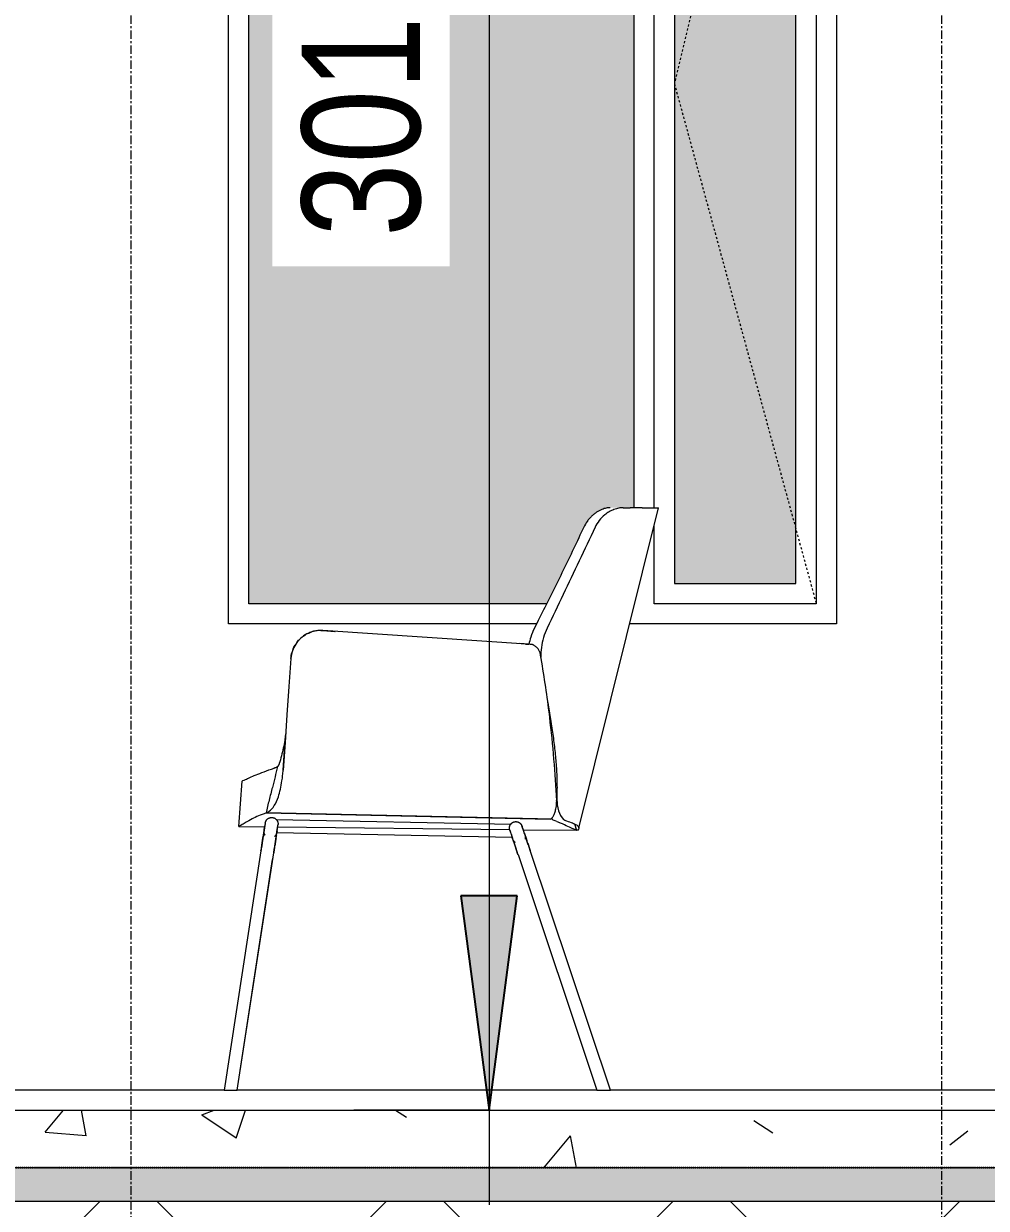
# Model space of a CAD drawing. Header units: millimetres. Extents: x -12186 to 152825, y -4386 to 9463.
# Drawn here: x 18316 to 19741, y -145 to 1609 of the extents above; entities that cross this region are included whole.
import ezdxf

# ---------------------------------------------------------------- set-up
doc = ezdxf.new("R2010")
doc.units = ezdxf.units.MM
for name, pattern in [('1000 Dashed', [2, 1, -1]), ('Dash', [6.35, 3.175, -3.175]), ('Dash 1_5mm', [3, 1.5, -1.5]), ('Grid Line', [22.225, 12.7, -3.175, 3.175, -3.175])]:
    doc.linetypes.add(name, pattern=pattern)
for name, color, linetype, lineweight in [('A-ANNO-DIMS', 211, 'Continuous', 5), ('A-ANNO-DIMS-100', 211, 'Continuous', 5), ('A-DETL', 90, 'Continuous', 5), ('A-DETL-GENF', 92, 'Continuous', 5), ('A-DETL-THIN', 151, 'Continuous', 5), ('A-FLOR', 192, 'Continuous', 9), ('A-FLOR-LEVL', 51, 'Continuous', 5), ('A-FLOR-PATT', 8, 'Continuous', 9), ('A-GLAZ', 151, 'Continuous', 9), ('A-GLAZ-HDLN', 1, 'Dash', 9), ('A-WALL', 113, 'Continuous', 9), ('I-FURN', 30, 'Continuous', 5), ('S-GRID', 1, 'Continuous', 5)]:
    doc.layers.add(name, color=color, linetype=linetype, lineweight=lineweight)
doc.styles.add('Arial_3', font='arial.ttf', dxfattribs={"width": 0.8, "height": 175})
doc.dimstyles.new('SVA_Arc_Length-1_8mm_BLUE_Arrow', dxfattribs={"dimscale": 304.8, "dimtxt": 178.545395, "dimasz": 1.041667, "dimexe": 0.656168, "dimexo": 0.0625, "dimgap": 0.164042, "dimtad": 1, "dimdec": 0, "dimrnd": 5, "dimzin": 0, "dimdsep": 46, "dimtxsty": 'Arial_3', "dimsah": 1, "dimcen": 0.09, "dimdle": 0.459318, "dimazin": 0, "dimtfac": 1, "dimtdec": 4, "dimtix": 1, "dimtmove": 0, "dimatfit": 3, "dimfxl": 1.148294, "dimfxlon": 1, "dimtvp": 1, "dimtfill": 1, "dimtolj": 1, "dimtzin": 0, "dimarcsym": 2})

# ---------------------------------------------------------------- blocks, each defined once
blk = doc.blocks.new('W-02 900x1660 - 900-V174-Section A-A')
at = {"layer": 'A-GLAZ', "lineweight": 5}
for points in [[(19090.1, 750), (19090.5, 750), (19151.8, 873.3), (19159.8, 881.6), (19165.5, 886), (19176.5, 890.9), (19184.6, 892.1), (19219.7, 892.1), (19219.7, 2349), (18649.7, 2349), (18649.7, 750), (19089.8, 750)], [(19296.4, 780), (19459.7, 780), (19459.7, 2319), (19279.7, 2319), (19279.7, 780)]]:
    blk.add_hatch(color=256, dxfattribs=at).paths.add_polyline_path(points)
for p, q in [((18649.7, 750), (18649.7, 2349)), ((18649.7, 2349), (19219.7, 2349)), ((19219.7, 2349), (19219.7, 892.1)), ((19249.7, 892.1), (19249.7, 2350)), ((19249.7, 2350), (19489.7, 2350)), ((19489.7, 2350), (19489.7, 750)), ((19279.7, 2319), (19459.7, 2319)), ((19279.7, 2319), (19279.7, 780)), ((19459.7, 780), (19459.7, 2319)), ((19249.7, 750), (19249.7, 865.3)), ((19279.7, 780), (19459.7, 780)), ((19089.8, 750), (18649.7, 750)), ((19489.7, 750), (19249.7, 750))]:
    blk.add_line(p, q, dxfattribs=at)
at = {"layer": 'A-GLAZ-HDLN'}
for p, q in [((19477.5, 2349), (19279.7, 1520)), ((19279.7, 1520), (19489.7, 750))]:
    blk.add_line(p, q, dxfattribs=at)
blk = doc.blocks.new('Coalesse_Bindu_LowBackGuestChair - FABRIC-V185-Section A-A')
at = {"layer": 'I-FURN'}
for p, q in [((19138.4, 417.9), (19256.3, 892.1)), ((19203.8, 892.1), (19214.1, 892.1)), ((19232.1, 892.1), (19214.1, 892.1)), ((19232.1, 892.1), (19256.3, 892.1)), ((18759.4, 710.3), (18777.7, 709.1)), ((19068.4, 689.7), (18759.4, 710.3)), ((18759.4, 710.3), (18777.1, 709.1)), ((18777.7, 709.1), (18759.4, 710.3)), ((19059.4, 690.3), (19064, 690)), ((18700.5, 503.6), (18704, 554.2)), ((18635.1, 420.2), (18639.8, 487.5)), ((19099.3, 430.9), (18675.2, 440.2)), ((18675.2, 440.2), (19096, 431)), ((19037.9, 423.3), (18690.3, 430.1)), ((18692.5, 419.8), (18692.8, 422.2)), ((19098.4, 431.3), (19097.5, 432.1)), ((19105.7, 427.5), (19103, 428.4)), ((19131.8, 423.9), (19134.7, 414.5)), ((18635.1, 420.2), (18673.5, 419.7)), ((18691.1, 410.6), (18690.9, 409.3)), ((18691.1, 411.1), (19039.6, 404.2)), ((18691.1, 411.1), (19039.6, 404.2)), ((18691.5, 413.5), (18691.2, 411.4)), ((18692.4, 419.5), (19036.1, 415.6)), ((19036.2, 414.4), (19037.3, 411.1)), ((19055.9, 415.4), (19134.7, 414.5)), ((19137.5, 414.6), (19133.7, 414.6)), ((19137.5, 414.6), (19137.9, 415.9)), ((18667.7, 383.9), (18613.4, 30)), ((18667.7, 383.9), (18613.4, 30)), ((18632.6, 30), (18686.5, 381)), ((18632.6, 30), (18685, 371.4)), ((18685.2, 372.3), (18686.5, 381)), ((19048.2, 378.6), (19165, 30)), ((19048.2, 378.6), (19165, 30)), ((19185.1, 30), (19066.2, 384.6)), ((19185.1, 30), (19066.2, 384.6)), ((19185, 30), (19185, 30))]:
    blk.add_line(p, q, dxfattribs=at)
at = {"layer": 'I-FURN', "flags": 128}
for points in [[(19084, 736.8), (19078.2, 725.3), (19072.4, 713.8)], [(18712.1, 669.1), (18709.1, 627.3), (18706.2, 585.7), (18703.3, 544.5), (18700.5, 503.6)], [(19096.3, 578.9), (19097.3, 572.3), (19098.4, 565.7)], [(19105.7, 462.5), (19106.4, 452.1), (19108.2, 443.2), (19111.1, 436.2), (19115, 431.2)], [(18674.1, 425.5), (18674.1, 425.4), (18674, 425.3), (18674, 425.1), (18674, 424.8), (18673.9, 424.5), (18673.9, 424.1), (18673.8, 423.6), (18673.7, 423), (18673.6, 422.4), (18673.5, 421.7), (18673.4, 420.9), (18673.2, 420), (18673.1, 419.1), (18672.9, 418.1), (18672.8, 417), (18672.6, 415.9), (18672.4, 414.7), (18672.2, 413.5), (18672, 412.2), (18671.8, 410.8), (18671.6, 409.4), (18671.4, 408), (18671.2, 406.4), (18670.9, 404.9), (18670.7, 403.3), (18670.4, 401.6), (18670.2, 400), (18669.9, 398.2), (18669.6, 396.5), (18669.3, 394.7), (18669.1, 392.9), (18668.8, 391), (18668.5, 389.2), (18668.2, 387.3), (18667.9, 385.4), (18667.7, 383.9)], [(18674, 425.1), (18673.1, 419.1), (18672.5, 415.4), (18672.3, 414.1)], [(18672.3, 414.1), (18672.5, 415.3), (18673.1, 418.9), (18673.4, 421.2)], [(18674, 425.1), (18674, 425.3), (18674.1, 425.4), (18674.1, 425.5)], [(18674.1, 425.5), (18674.1, 425.8), (18674.2, 426.2), (18674.3, 426.6), (18674.4, 426.9), (18674.5, 427.3), (18674.7, 427.7), (18674.8, 428), (18675, 428.3), (18675.2, 428.7), (18675.4, 429), (18675.6, 429.3), (18675.8, 429.6), (18676, 429.9), (18676.3, 430.2), (18676.5, 430.5), (18676.8, 430.8), (18677.1, 431.1), (18677.4, 431.3), (18677.7, 431.5), (18678, 431.8), (18678.3, 432), (18678.6, 432.2), (18678.9, 432.4), (18679.3, 432.6), (18679.6, 432.7), (18680, 432.9), (18680.3, 433), (18680.7, 433.1), (18681.1, 433.2), (18681.4, 433.3), (18681.8, 433.4), (18682.2, 433.4), (18682.5, 433.5), (18682.9, 433.5), (18683.3, 433.5), (18683.7, 433.5), (18684.1, 433.5), (18684.5, 433.5), (18684.8, 433.4), (18684.9, 433.4)], [(18684.9, 433.4), (18685.3, 433.4), (18685.7, 433.3), (18686, 433.2), (18686.4, 433.1), (18686.8, 433), (18687.1, 432.8), (18687.5, 432.7), (18687.8, 432.5), (18688.2, 432.3), (18688.5, 432.1), (18688.8, 431.9), (18689.1, 431.7), (18689.4, 431.5), (18689.7, 431.2), (18690, 431), (18690.3, 430.7), (18690.5, 430.4), (18690.8, 430.1), (18691, 429.8), (18691.2, 429.5), (18691.5, 429.2), (18691.7, 428.9), (18691.9, 428.6), (18692, 428.2), (18692.2, 427.9), (18692.3, 427.5), (18692.5, 427.2), (18692.6, 426.8), (18692.7, 426.4), (18692.8, 426.1), (18692.9, 425.7), (18692.9, 425.3), (18693, 425), (18693, 424.6), (18693, 424.2), (18693, 423.8), (18693, 423.4), (18693, 423), (18692.9, 422.7), (18692.9, 422.6)], [(18686.5, 381), (18686.8, 382.9), (18687.1, 384.8), (18687.4, 386.7), (18687.7, 388.6), (18688, 390.4), (18688.2, 392.2), (18688.5, 394), (18688.8, 395.7), (18689, 397.4), (18689.3, 399.1), (18689.5, 400.7), (18689.8, 402.3), (18690, 403.9), (18690.3, 405.4), (18690.5, 406.8), (18690.7, 408.2), (18690.9, 409.6), (18691.1, 410.9), (18691.3, 412.1), (18691.5, 413.3), (18691.6, 414.4), (18691.8, 415.4), (18692, 416.4), (18692.1, 417.3), (18692.2, 418.2), (18692.3, 418.9), (18692.4, 419.6), (18692.5, 420.3), (18692.6, 420.8), (18692.7, 421.3), (18692.8, 421.7), (18692.8, 422), (18692.9, 422.3), (18692.9, 422.4), (18692.9, 422.5), (18692.9, 422.6)], [(18692.9, 422.6), (18692.9, 422.5), (18692.9, 422.4), (18692.8, 422.2), (18692.8, 422.2)], [(19036, 414.8), (19035.9, 415.2), (19035.8, 415.6), (19035.7, 415.9), (19035.6, 416.3), (19035.6, 416.7), (19035.5, 417.1), (19035.5, 417.4), (19035.5, 417.8), (19035.5, 418.2), (19035.5, 418.6), (19035.6, 419), (19035.6, 419.3), (19035.7, 419.7), (19035.8, 420.1), (19035.9, 420.5), (19036, 420.8), (19036.1, 421.2), (19036.2, 421.5), (19036.4, 421.9), (19036.6, 422.2), (19036.8, 422.6), (19036.9, 422.9), (19037.2, 423.2), (19037.4, 423.5), (19037.6, 423.8), (19037.9, 424.1), (19038.1, 424.4), (19038.4, 424.7), (19038.7, 424.9), (19038.9, 425.2), (19039.2, 425.4), (19039.5, 425.6), (19039.9, 425.9), (19040.2, 426.1), (19040.5, 426.2), (19040.9, 426.4), (19041.2, 426.6), (19041.6, 426.7), (19041.9, 426.9), (19042, 426.9)], [(19042, 426.9), (19042.4, 427), (19042.7, 427.1), (19043.1, 427.2), (19043.5, 427.3), (19043.9, 427.3), (19044.2, 427.4), (19044.6, 427.4), (19045, 427.4), (19045.4, 427.4), (19045.8, 427.4), (19046.1, 427.3), (19046.5, 427.3), (19046.9, 427.2), (19047.3, 427.1), (19047.6, 427), (19048, 426.9), (19048.4, 426.8), (19048.7, 426.6), (19049.1, 426.5), (19049.4, 426.3), (19049.7, 426.1), (19050.1, 425.9), (19050.4, 425.7), (19050.7, 425.5), (19051, 425.3), (19051.3, 425), (19051.6, 424.8), (19051.8, 424.5), (19052.1, 424.2), (19052.4, 424), (19052.6, 423.7), (19052.8, 423.4), (19053, 423), (19053.2, 422.7), (19053.4, 422.4), (19053.6, 422), (19053.8, 421.7), (19053.9, 421.3), (19054, 421), (19054.1, 420.9)], [(19103, 428.4), (19100.4, 429.7), (19099, 430.8)], [(18667.7, 383.9), (18668, 385.8), (18668.3, 387.7), (18668.6, 389.6), (18668.8, 391.5), (18669.1, 393.3), (18669.4, 395.1), (18669.7, 396.9), (18669.9, 398.6), (18670.2, 400.3), (18670.5, 402), (18670.7, 403.6), (18671, 405.2), (18671.2, 406.8), (18671.4, 408.3), (18671.7, 409.7), (18671.9, 411.1), (18672.1, 412.5)], [(18674, 407.2), (18673.8, 407.5), (18673.6, 407.8), (18673.4, 408.1), (18673.2, 408.5), (18673, 408.8), (18672.9, 409.2), (18672.8, 409.5), (18672.6, 409.9), (18672.5, 410.3), (18672.4, 410.6), (18672.4, 411), (18672.3, 411.4), (18672.3, 411.8), (18672.2, 412.1), (18672.2, 412.5), (18672.2, 412.9), (18672.2, 413.3), (18672.3, 413.7), (18672.3, 414)], [(18672.3, 413.8), (18672.5, 415), (18672.6, 416.2)], [(18690, 403.6), (18689.7, 402), (18689.5, 400.4), (18689.2, 398.7), (18689, 397.1), (18688.7, 395.3), (18688.5, 393.6), (18688.2, 391.8), (18687.9, 390), (18687.6, 388.2), (18687.3, 386.3), (18687, 384.4), (18686.8, 382.5), (18686.5, 381)], [(18691.1, 410.9), (18691, 410.5), (18690.9, 410.1), (18690.8, 409.8), (18690.7, 409.4), (18690.5, 409.1), (18690.4, 408.7), (18690.2, 408.4), (18690, 408), (18689.9, 407.7), (18689.6, 407.4), (18689.4, 407.1), (18689.2, 406.8), (18689, 406.5), (18688.7, 406.2), (18688.4, 405.9), (18688.2, 405.7), (18687.9, 405.4), (18687.6, 405.2)], [(18690.7, 407.9), (18690.4, 406.5), (18690.2, 405.1)], [(18691.2, 411.2), (18691.3, 412.4), (18691.9, 416), (18692.2, 418)], [(19036, 414.8), (19036, 414.8), (19036, 414.7), (19036.1, 414.5), (19036.2, 414.3), (19036.3, 414), (19036.4, 413.6), (19036.6, 413.2), (19036.7, 412.7), (19036.9, 412.1), (19037.1, 411.5), (19037.3, 410.8), (19037.6, 410.1), (19037.9, 409.3), (19038.2, 408.4), (19038.5, 407.5), (19038.8, 406.5), (19039.1, 405.5), (19039.5, 404.4), (19039.9, 403.2), (19040.3, 402.1), (19040.7, 400.8), (19041.1, 399.5), (19041.6, 398.2), (19042, 396.9), (19042.5, 395.5), (19043, 394), (19043.5, 392.6), (19044, 391.1), (19044.5, 389.5), (19045, 388), (19045.5, 386.4), (19046.1, 384.8), (19046.6, 383.1), (19047.2, 381.5), (19047.7, 379.9), (19048.2, 378.6)], [(19036.2, 414.4), (19036.1, 414.6), (19036, 414.7), (19036, 414.8), (19036, 414.8)], [(19037.9, 409.1), (19039.4, 404.6), (19040.3, 402), (19040.5, 401.4)], [(19040.5, 401.4), (19040.2, 402.4), (19039.4, 404.6)], [(19048.2, 378.6), (19047.6, 380.2), (19047, 381.9), (19046.5, 383.5), (19046, 385.1), (19045.4, 386.7), (19044.9, 388.3), (19044.4, 389.9), (19043.9, 391.4), (19043.4, 392.9), (19042.9, 394.3), (19042.4, 395.8), (19041.9, 397.2), (19041.5, 398.5), (19041, 399.8), (19040.6, 401.1), (19040.2, 402.3), (19039.8, 403.5)], [(19054.1, 420.9), (19054.1, 420.9), (19054.1, 420.8), (19054.2, 420.6), (19054.2, 420.4)], [(19066.2, 384.6), (19065.7, 386.3), (19065.1, 387.9), (19064.6, 389.6), (19064, 391.2), (19063.5, 392.8), (19063, 394.4), (19062.4, 395.9), (19061.9, 397.4), (19061.4, 398.9), (19060.9, 400.4), (19060.5, 401.8), (19060, 403.2), (19059.5, 404.6), (19059.1, 405.9), (19058.7, 407.1), (19058.3, 408.4), (19057.9, 409.5), (19057.5, 410.7), (19057.1, 411.7), (19056.8, 412.8), (19056.5, 413.7), (19056.2, 414.6), (19055.9, 415.5), (19055.6, 416.3), (19055.4, 417), (19055.1, 417.7), (19054.9, 418.3), (19054.7, 418.9), (19054.6, 419.3), (19054.4, 419.8), (19054.3, 420.1), (19054.2, 420.4), (19054.2, 420.6), (19054.1, 420.8), (19054.1, 420.9), (19054.1, 420.9)], [(19058.6, 407.4), (19058.2, 408.4), (19057.3, 411.3), (19055.7, 416.1), (19054.2, 420.4)], [(19057.7, 410.1), (19058.4, 407.9), (19058.6, 407.4)], [(19057.9, 409.3), (19058.3, 408.1), (19058.8, 406.9), (19059.2, 405.6), (19059.6, 404.3), (19060.1, 402.9), (19060.6, 401.5), (19061, 400.1), (19061.5, 398.6), (19062, 397.1), (19062.5, 395.6), (19063.1, 394), (19063.6, 392.4), (19064.1, 390.8), (19064.7, 389.2), (19065.2, 387.6), (19065.8, 385.9), (19066.2, 384.6)], [(19058.6, 407.4), (19058.7, 407.1), (19058.8, 406.7), (19058.9, 406.3), (19058.9, 406), (19059, 405.6), (19059, 405.2), (19059.1, 404.8), (19059.1, 404.4), (19059.1, 404.1), (19059, 403.7), (19059, 403.3), (19058.9, 402.9), (19058.9, 402.5), (19058.8, 402.2), (19058.7, 401.8), (19058.6, 401.4)], [(19138.4, 417.9), (19137.9, 415.9), (19137.5, 414.6)], [(19044.2, 396.5), (19043.9, 396.8), (19043.6, 397), (19043.3, 397.2), (19043, 397.5), (19042.7, 397.8), (19042.5, 398), (19042.2, 398.3), (19042, 398.6), (19041.8, 398.9), (19041.5, 399.2), (19041.3, 399.6), (19041.2, 399.9), (19041, 400.2), (19040.8, 400.6), (19040.7, 400.9), (19040.5, 401.3), (19040.5, 401.4)], [(18613.4, 30), (18614, 30), (18615.1, 30), (18616.6, 30), (18618.5, 30), (18620.7, 30), (18623, 30)], [(18623, 30), (18625.3, 30), (18627.5, 30), (18629.4, 30), (18630.9, 30), (18632, 30), (18632.6, 30)], [(19165, 30), (19165.6, 30), (19166.8, 30), (19168.4, 30), (19170.3, 30), (19172.6, 30), (19175, 30)], [(19175, 30), (19177.4, 30), (19179.7, 30), (19181.7, 30), (19183.3, 30), (19184.4, 30), (19185, 30)]]:
    blk.add_lwpolyline(points, dxfattribs=at)
at = {"layer": 'I-FURN'}
blk.add_ellipse((18777.4, 1639.1), major_axis=(-402.5, 1221.1), ratio=0.234881, start_param=2.916854, end_param=2.93027, dxfattribs=at)
for points, knots in [([(19172.4, 889.6), (19169.8, 888.5), (19165.9, 886.5), (19160.8, 882.8), (19157.8, 880.1), (19155.5, 877.8), (19153.2, 875.3), (19149.6, 870.7), (19147, 866.3), (19145.5, 863.2)], [0, 0, 0, 0, 0.25, 0.375, 0.5, 0.5625, 0.625, 0.75, 1, 1, 1, 1]), ([(19203.8, 892.1), (19201.8, 892.1), (19198.6, 891.8), (19193.9, 890.7), (19189.1, 889), (19185.5, 887.3), (19183, 886)], [-1, -1, -1, -1, -0.666667, -0.5, -0.333333, 0, 0, 0, 0]), ([(18759.4, 710.3), (18757.7, 710.4), (18755.5, 710.5), (18753, 710.3), (18751.2, 710.1), (18748.8, 709.8), (18746.2, 709.3), (18743.9, 708.7), (18742.2, 708.1), (18740.5, 707.5), (18738.3, 706.6), (18736.6, 705.8), (18735.5, 705.2)], [-1, -1, -1, -1, -0.785714, -0.732143, -0.678571, -0.571429, -0.428571, -0.357143, -0.285714, -0.214286, -0.142857, 0, 0, 0, 0]), ([(19072.4, 713.8), (19070.3, 709.5), (19067.1, 701.7), (19065, 693.5), (19064.3, 689.8)], [-1, -1, -1, -1, -0.75, -0.5523029, -0.5523029, -0.5523029, -0.5523029]), ([(19091.4, 713.8), (19087.1, 704.8), (19082.9, 690.5), (19082, 675.8), (19082, 671.1)], [-1, -1, -1, -1, -0.5, -0.2620376, -0.2620376, -0.2620376, -0.2620376]), ([(18715.1, 682.3), (18715.1, 682.4), (18716, 684.6), (18717, 686.8), (18718.2, 688.7)], [-0.7049321, -0.7049321, -0.7049321, -0.7049321, -0.7, -0.5505841, -0.5505841, -0.5505841, -0.5505841]), ([(18715.1, 682.3), (18715.7, 683.8), (18716.7, 686), (18717.8, 688.1), (18718.2, 688.7)], [0.2950679, 0.2950679, 0.2950679, 0.2950679, 0.4, 0.4494159, 0.4494159, 0.4494159, 0.4494159]), ([(18720.3, 691.9), (18720.9, 692.8), (18722.3, 694.6), (18723.9, 696.3), (18724.7, 697.1)], [-0.4690345, -0.4690345, -0.4690345, -0.4690345, -0.4, -0.3215841, -0.3215841, -0.3215841, -0.3215841]), ([(19068.4, 689.7), (19065.3, 689.9), (19059.4, 690.3), (19053.7, 690.7), (19051, 690.9)], [0, 0, 0, 0, 0.5, 0.9933727, 0.9933727, 0.9933727, 0.9933727]), ([(19063.9, 690), (19062.4, 690.1), (19057.9, 690.4), (19053.7, 690.7), (19051, 690.9)], [-0.7521975, -0.7521975, -0.7521975, -0.7521975, -0.5, -0.0066273, -0.0066273, -0.0066273, -0.0066273]), ([(19078.4, 682.4), (19078.1, 682.8), (19077.7, 683.5), (19077, 684.3), (19076.5, 684.8), (19076, 685.3), (19075.7, 685.6), (19075.1, 686.1), (19074.1, 686.9), (19072.9, 687.7), (19072, 688.3), (19071.5, 688.5), (19071.2, 688.7), (19070.9, 688.8), (19070.7, 689), (19070.3, 689.1), (19070, 689.3), (19069.6, 689.4), (19069.3, 689.5), (19068.9, 689.6), (19068.6, 689.7), (19068.4, 689.7)], [-1, -1, -1, -1, -0.892857, -0.839286, -0.785714, -0.732143, -0.705357, -0.678571, -0.571429, -0.428571, -0.357143, -0.321429, -0.285714, -0.267857, -0.25, -0.214286, -0.178571, -0.142857, -0.107143, -0.071429, 0, 0, 0, 0]), ([(19105.3, 466.3), (19104.1, 486.5), (19101.2, 527.5), (19095.3, 583), (19088.6, 631.9), (19084.1, 659.9), (19081.6, 674)], [-1, -1, -1, -1, -0.7, -0.4, -0.2, 0, 0, 0, 0]), ([(18639.8, 487.5), (18639.8, 487.5), (18643.2, 489.1), (18655.9, 494.8), (18671.8, 501.1), (18681.6, 504.8), (18687, 506.7)], [0.5, 0.5, 0.5, 0.5, 0.6666667, 0.8333333, 0.9166667, 1, 1, 1, 1]), ([(18679.8, 442.7), (18682.5, 444.6), (18687.6, 450.2), (18694.4, 465), (18697.5, 479.1), (18698.8, 487.8)], [-1, -1, -1, -1, -0.7, -0.4, 0, 0, 0, 0]), ([(19096, 431), (19097, 431.4), (19098.2, 432.3), (19099.8, 434.2), (19101.3, 436.6), (19102.9, 440.3), (19104.2, 445.5), (19105, 450.7), (19105.6, 457.2), (19105.5, 462.5), (19105.3, 466.3)], [-1, -1, -1, -1, -0.85, -0.775, -0.7, -0.55, -0.4, -0.3, -0.2, 0, 0, 0, 0]), ([(18654.5, 431.3), (18651.2, 429.5), (18645.5, 426.3), (18637.5, 421.6), (18635.1, 420.2), (18635.1, 420.2)], [0, 0, 0, 0, 0.125, 0.25, 0.5, 0.5, 0.5, 0.5])]:
    blk.add_open_spline(points, degree=3, knots=knots, dxfattribs=at)
for points in [[(19176.6, 881.6), (19173.6, 879.2), (19168.1, 873.6), (19163.9, 866.8), (19162.2, 863.2)], [(19184.6, 892.1), (19182.7, 892.1), (19178.8, 891.8), (19174.6, 890.5), (19172.4, 889.6)], [(19183, 886), (19181.9, 885.3), (19179.7, 884), (19177.7, 882.4), (19176.6, 881.6)], [(19145.5, 863.2), (19135.6, 842), (19115.4, 799.8), (19094.5, 757.7), (19084, 736.8)], [(19162.2, 863.2), (19154.4, 846.6), (19138.7, 813.4), (19115.1, 763.6), (19099.3, 730.4), (19091.4, 713.8)], [(18735.5, 705.2), (18728.9, 701.7), (18717.5, 691.2), (18712.6, 676.5), (18712.1, 669.1)], [(18727.4, 699.7), (18729.3, 701.3), (18731.4, 702.8), (18733.5, 704.1)], [(18727.4, 699.7), (18729.3, 701.3), (18731.4, 702.8), (18733.5, 704.1)], [(18736.8, 705.8), (18737.8, 706.3), (18739.9, 707.3), (18742, 708), (18743.1, 708.4)], [(18736.8, 705.8), (18737.8, 706.3), (18739.9, 707.3), (18742, 708), (18743.1, 708.4)], [(18759.4, 710.3), (18758.2, 710.4), (18757.1, 710.4), (18755.9, 710.4)], [(18756.1, 710.4), (18757.2, 710.4), (18758.3, 710.4), (18759.4, 710.3)], [(18756.1, 710.4), (18757.2, 710.4), (18758.3, 710.4), (18759.4, 710.3)], [(18720.3, 691.9), (18721.6, 693.8), (18723.1, 695.5), (18724.7, 697.1)], [(18712.1, 669.1), (18712.3, 672.1), (18712.8, 675.2), (18713.7, 678.2)], [(18712.1, 669.1), (18712.3, 672.1), (18712.8, 675.2), (18713.7, 678.2)], [(19081.6, 674), (19081.4, 675.5), (19080.6, 678.4), (19079.2, 681.1), (19078.4, 682.4)], [(19092.3, 603.6), (19093.7, 595.4), (19095, 587.1), (19096.3, 578.9)], [(19098.4, 565.7), (19099.6, 557.7), (19101.9, 541.7), (19104.3, 518.1), (19105.8, 494.8), (19106, 479.9), (19105.9, 472.5)], [(18704.4, 559.5), (18703.6, 551.8), (18701.2, 536.3), (18697.1, 520.9), (18694.7, 513.2)], [(18692.2, 508.8), (18691, 503.7), (18688.5, 493.5), (18685.9, 483.2), (18684.6, 478.1)], [(18692.2, 508.8), (18691, 503.7), (18688.5, 493.5), (18685.9, 483.2), (18684.6, 478.1)], [(18688.5, 507.3), (18689.2, 507.5), (18690.5, 508), (18691.6, 508.5), (18692.2, 508.8)], [(18694.7, 513.2), (18694.6, 512.7), (18694.3, 511.9), (18693.8, 510.7), (18693.3, 509.8), (18692.7, 509.1), (18692.4, 508.9), (18692.2, 508.8)], [(18687, 506.7), (18687.3, 506.8), (18687.8, 507), (18688.3, 507.2), (18688.5, 507.3)], [(18698.8, 487.8), (18699.2, 490.4), (18699.8, 495.7), (18700.3, 501), (18700.5, 503.6)], [(18684.6, 478.1), (18682.9, 471.8), (18679.7, 459.2), (18676.6, 446.6), (18675.2, 440.2)], [(18684.6, 478.1), (18682.9, 471.8), (18679.7, 459.2), (18676.6, 446.6), (18675.2, 440.2)], [(19105.4, 458.8), (19105.5, 460), (19105.6, 461.2), (19105.7, 462.5)], [(19105.9, 472.5), (19105.9, 471.6), (19105.8, 469.7), (19105.8, 467.8), (19105.7, 466.9)], [(19105.7, 466.9), (19105.7, 466.2), (19105.7, 464.7), (19105.7, 463.2), (19105.7, 462.5)], [(18675.2, 440.2), (18671.1, 438.8), (18663.6, 435.9), (18657.4, 432.9), (18654.5, 431.3)], [(18675.2, 440.2), (18675.9, 440.5), (18677.4, 441.2), (18679, 442.1), (18679.8, 442.7)], [(19134.4, 414.6), (19135.4, 414.2), (19132.4, 415.6), (19119.6, 421.4), (19110.9, 425.3)], [(19115, 431.2), (19115.7, 430.6), (19116.5, 430), (19117.3, 429.5)], [(19117.4, 429.4), (19118.2, 429), (19119.1, 428.6), (19119.9, 428.4)], [(19119.9, 428.4), (19123.3, 427.4), (19129.1, 425.5), (19133.1, 423.6), (19134.6, 422.6)], [(19134.6, 422.6), (19136, 421.6), (19138, 420), (19138.5, 418.5), (19138.4, 417.9)]]:
    blk.add_open_spline(points, degree=3, dxfattribs=at)
blk = doc.blocks.new('Coalesse_Bindu_LowBackGuestChair - FABRIC-V186-Section A-A')
at = {"layer": 'I-FURN'}
for p, q in [((18759.4, 710.3), (18777.1, 709.1)), ((18777.1, 709.1), (18759.4, 710.3)), ((18759.4, 710.3), (18777.1, 709.1)), ((18777.1, 709.1), (18759.4, 710.3)), ((19064, 690), (19059.4, 690.3)), ((19059.4, 690.3), (19064, 690)), ((18635.1, 420.2), (18672.3, 419.7)), ((18672.6, 415.9), (18672.4, 414.7)), ((18690.9, 409.6), (18691.1, 410.9)), ((18691.1, 410.6), (18690.9, 409.3)), ((18691.1, 411.1), (19039.6, 404.2)), ((18691.1, 411.1), (19039.6, 404.2)), ((19055.9, 415.4), (19134.7, 414.5)), ((19137.5, 414.6), (19133.7, 414.6)), ((19137.9, 415.9), (19137.5, 414.6)), ((19137.5, 414.6), (19137.9, 415.9)), ((18667.7, 383.9), (18613.4, 30)), ((18667.7, 383.9), (18613.4, 30)), ((18632.6, 30), (18685, 371.4)), ((18632.6, 30), (18685, 371.4)), ((18685.2, 372.3), (18686.5, 381)), ((18685.2, 372.3), (18686.5, 381)), ((19048.2, 378.6), (19165, 30)), ((19048.2, 378.6), (19165, 30)), ((19185.1, 30), (19066.2, 384.6)), ((19185.1, 30), (19066.2, 384.6)), ((19185, 30), (19185, 30)), ((19185, 30), (19185, 30))]:
    blk.add_line(p, q, dxfattribs=at)
at = {"layer": 'I-FURN', "flags": 128}
for points in [[(18670.9, 404.6), (18670.7, 403.3), (18670.4, 401.6), (18670.2, 400), (18669.9, 398.2), (18669.6, 396.5), (18669.3, 394.7), (18669.1, 392.9), (18668.8, 391), (18668.5, 389.2), (18668.2, 387.3), (18667.9, 385.4), (18667.7, 383.9)], [(18667.7, 383.9), (18668, 385.8), (18668.3, 387.7), (18668.6, 389.6), (18668.8, 391.5), (18669.1, 393.3), (18669.4, 395.1), (18669.7, 396.9), (18669.9, 398.6), (18670.2, 400.3), (18670.5, 402), (18670.7, 403.6)], [(18672, 412.2), (18671.8, 410.8), (18671.6, 409.4), (18671.4, 408), (18671.2, 406.4), (18670.9, 404.9)], [(18671, 405.2), (18671.2, 406.8), (18671.4, 408.3), (18671.7, 409.7), (18671.9, 411.1), (18672.1, 412.5)], [(18673.1, 419.1), (18672.5, 415.4), (18672.3, 414.1)], [(18672.3, 414.1), (18672.5, 415.3), (18673.1, 418.9)], [(18672.3, 413.8), (18672.5, 415), (18672.6, 416.2)], [(18686.5, 381), (18686.8, 382.9), (18687.1, 384.8), (18687.4, 386.7), (18687.7, 388.6), (18688, 390.4), (18688.2, 392.2), (18688.5, 394), (18688.8, 395.7), (18689, 397.4), (18689.3, 399.1), (18689.5, 400.7), (18689.8, 402.3), (18690, 403.9)], [(18690, 403.6), (18689.7, 402), (18689.5, 400.4), (18689.2, 398.7), (18689, 397.1), (18688.7, 395.3), (18688.5, 393.6), (18688.2, 391.8), (18687.9, 390), (18687.6, 388.2), (18687.3, 386.3), (18687, 384.4), (18686.8, 382.5), (18686.5, 381)], [(18690.7, 407.9), (18690.4, 406.5), (18690.2, 405.1)], [(18690.3, 405.4), (18690.5, 406.8), (18690.7, 408.2)], [(19043, 394), (19043.5, 392.6), (19044, 391.1), (19044.5, 389.5), (19045, 388), (19045.5, 386.4), (19046.1, 384.8), (19046.6, 383.1), (19047.2, 381.5), (19047.7, 379.9), (19048.2, 378.6)], [(19048.2, 378.6), (19047.6, 380.2), (19047, 381.9), (19046.5, 383.5), (19046, 385.1), (19045.4, 386.7), (19044.9, 388.3), (19044.4, 389.9), (19043.9, 391.4), (19043.4, 392.9)], [(19061.1, 400), (19061.5, 398.6), (19062, 397.1), (19062.5, 395.6), (19063.1, 394), (19063.6, 392.4), (19064.1, 390.8), (19064.7, 389.2), (19065.2, 387.6), (19065.8, 385.9), (19066.2, 384.6)], [(19066.2, 384.6), (19065.7, 386.3), (19065.1, 387.9), (19064.6, 389.6), (19064, 391.2), (19063.5, 392.8), (19063, 394.4), (19062.4, 395.9), (19061.9, 397.4), (19061.4, 398.9)]]:
    blk.add_lwpolyline(points, dxfattribs=at)
at = {"layer": 'I-FURN'}
for points in [[(18759.4, 710.3), (18758.2, 710.4), (18757.1, 710.4), (18755.9, 710.4)], [(18759.4, 710.3), (18758.2, 710.4), (18757.1, 710.4), (18755.9, 710.4)], [(18756.1, 710.4), (18757.2, 710.4), (18758.3, 710.4), (18759.4, 710.3)], [(18756.1, 710.4), (18757.2, 710.4), (18758.3, 710.4), (18759.4, 710.3)], [(19063.9, 690), (19062.4, 690.1), (19060.9, 690.2), (19059.4, 690.3)], [(19063.9, 690), (19062.4, 690.1), (19060.9, 690.2), (19059.4, 690.3)], [(19134.4, 414.6), (19134.8, 414.4), (19134.8, 414.4), (19134.4, 414.6)]]:
    blk.add_open_spline(points, degree=3, dxfattribs=at)
blk = doc.blocks.new('DIMBLOCK22-Section A-A')
at = {"layer": 'A-ANNO-DIMS-100', "lineweight": 25}
for points in [[(19005.3, 3015), (18963.5, 2697.5), (19047.1, 2697.5)], [(19005.3, 0), (19047.1, 317.5), (18963.5, 317.5)]]:
    blk.add_hatch(color=256, dxfattribs=at).paths.add_polyline_path(points)
at = {"layer": 'A-ANNO-DIMS-100'}
for p, q in [((19005.3, 3155), (19005.3, -140)), ((19005.3, 3015), (18805.3, 3015)), ((19005.3, 3015), (19355.3, 3015)), ((19005.3, 0), (18805.3, 0)), ((19005.3, 0), (19355.3, 0))]:
    blk.add_line(p, q, dxfattribs=at)
at = {"layer": 'A-ANNO-DIMS-100', "lineweight": 25}
for p, q in [((19005.3, 3015), (18963.5, 2697.5)), ((19047.1, 2697.5), (19005.3, 3015)), ((18963.5, 2697.5), (19047.1, 2697.5)), ((19047.1, 317.5), (18963.5, 317.5)), ((18963.5, 317.5), (19005.3, 0)), ((19005.3, 0), (19047.1, 317.5))]:
    blk.add_line(p, q, dxfattribs=at)
at = {"layer": 'A-ANNO-DIMS-100', "color": 0, "insert": (18728.1, 1293.2), "char_height": 175, "width": 514.211, "attachment_point": 1, "rotation": 90, "line_spacing_factor": 0.941778, "style": 'Arial_3', "bg_fill": 3, "box_fill_scale": 1.25, "bg_fill_color": 256, "bg_fill_true_color": 13158600, "bg_fill_transparency": 0}
blk.add_mtext('3015', dxfattribs=at)

msp = doc.modelspace()

# ---------------------------------------------------------------- hatches: boundary and pattern name
at = {"layer": 'A-DETL-GENF'}
h = msp.add_hatch(dxfattribs=at)
h.set_pattern_fill('FP_76', style=0, pattern_type=2)
h.set_pattern_definition([(0, (51208.36, 34985.73), (132, 228), [6, -201, 3, -87, -219]), (0, (51208.36, 34985.73), (132, 228), [-297, 6, -213]), (10, (51151.36, 35108.73), (80.6761, 285.3443), [3, -51, 6, -159, -201]), (10, (51151.36, 35108.73), (80.6761, 285.3443), [-219, 3, -198]), (20, (51121.36, 35012.73), (133.47095, 220.97625), [6, -165, 3, -123, -102]), (20, (51121.36, 35012.73), (133.47095, 220.97625), [-297, 6, -96]), (30, (51208.36, 34994.73), (-21.9693, 254.0519), [3, -99, 6, -147, -198]), (30, (51208.36, 34994.73), (-21.9693, 254.0519), [-255, 3, -195]), (40, (51124.36, 35060.73), (33.8359, 216.37036), [6, -132, 3, -84, -159]), (40, (51124.36, 35060.73), (33.8359, 216.37036), [-225, 6, -153]), (50, (51169.36, 34952.73), (-80.2479, 235.7335), [3, -111, 6, -183, -96]), (50, (51169.36, 34952.73), (-80.2479, 235.7335), [-303, 3, -93]), (60, (51178.36, 34973.73), (-99.473, 223.70766), [6, -123, 3, -144, -117]), (60, (51178.36, 34973.73), (-99.473, 223.70766), [-276, 6, -111]), (70, (51145.36, 34937.73), (-109.89227, 215.58685), [3, -57, 6, -96, -135]), (70, (51145.36, 34937.73), (-109.89227, 215.58685), [-162, 3, -132]), (80, (51160.36, 35114.73), (-208.5653, 164.71945), [6, -132, 3, -156, -153]), (80, (51160.36, 35114.73), (-208.5653, 164.71945), [-297, 6, -147]), (90, (51178.36, 34985.73), (-264, 111), [3, -93, 6, -183, -189]), (90, (51178.36, 34985.73), (-264, 111), [-285, 3, -186]), (100, (51130.36, 35078.73), (-239.1082, 146.7081), [6, -117, 3, -96, -225]), (100, (51130.36, 35078.73), (-239.1082, 146.7081), [-222, 6, -219]), (110, (51109.36, 34907.73), (-223.5259, 87.8475), [3, -78, 6, -159, -177]), (110, (51109.36, 34907.73), (-223.5259, 87.8475), [-246, 3, -174]), (120, (51028.36, 34943.73), (-291.8461, 25.4923), [6, -201, 3, -93, -129]), (120, (51028.36, 34943.73), (-291.8461, 25.4923), [-303, 6, -123]), (130, (51094.36, 34877.73), (-288.3003, 63.55263), [3, -66, 6, -129, -171]), (130, (51094.36, 34877.73), (-288.3003, 63.55263), [-204, 3, -168]), (140, (51004.36, 35117.73), (-209.02667, -20.4169), [6, -108, 3, -93, -132]), (140, (51004.36, 35117.73), (-209.02667, -20.4169), [-210, 6, -126]), (150, (51253.36, 34859.73), (-236.325, -175.3269), [3, -84, 6, -186, -174]), (150, (51253.36, 34859.73), (-236.325, -175.3269), [-279, 3, -171]), (160, (51055.36, 35027.73), (-229.6926, -139.8761), [6, -126, 3, -114, -189]), (160, (51055.36, 35027.73), (-229.6926, -139.8761), [-249, 6, -183]), (170, (51073.36, 34955.73), (-211.4765, -145.4878), [3, -99, 6, -135, -135]), (170, (51073.36, 34955.73), (-211.4765, -145.4878), [-243, 3, -132])])
h.paths.add_polyline_path([(21775.6, -135), (21948.7, -135), (21948.7, -85), (7802.7, -85), (7802.7, -135), (21500.1, -135)])
h = msp.add_hatch(dxfattribs=at)
h.set_pattern_fill('FP_77', style=0, pattern_type=2)
h.set_pattern_definition([(45, (-1469.1, 2452.9), (-212.132, 212.132), []), (135, (-1469.1, 2452.9), (-212.132, -212.132), [])])
h.paths.add_polyline_path([(15439.8, -285), (21948.7, -285), (21948.7, -135), (7802.7, -135), (7802.7, -285), (15164.3, -285)])
at = {"layer": 'A-FLOR-PATT', "lineweight": 5}
h = msp.add_hatch(dxfattribs=at)
h.set_pattern_fill('FP_1', color=256, style=0, pattern_type=2)
h.set_pattern_definition([(50, (-1469.1, 2452.9), (728.737, -63.756), [76.2, -838.2]), (355, (-1469.1, 2452.9), (-140.972, 764.228), [60.96, -670.56]), (100.451, (-1408.4, 2447.6), (587.77, 700.467), [64.76, -712.36]), (46.184, (-1469.1, 2656.1), (1084.316, -168.17), [114.3, -1257.3]), (96.636, (-1378.7, 2642.1), (949.61, 989.71), [97.14, -1068.54]), (351.184, (-1469.1, 2656.1), (949.62, 989.7), [91.44, -1005.84]), (21, (-1367.5, 2605.3), (606.458, -409.06), [76.2, -838.2]), (326, (-1367.5, 2605.3), (247.208, 736.753), [60.96, -670.56]), (71.451, (-1317, 2571.2), (853.668, 327.685), [64.76, -712.36]), (37.5, (-1469.1, 2452.91), (12.3547, 338.22), [33.528, -628.904, 33.528, -647.192, -673.1]), (37.5, (-1469.1, 2452.91), (12.3547, 338.22), [-1343.152, 33.528, -639.572]), (7.5, (-1469.1, 2452.9), (267.279, 400.722), [33.528, -354.584, 33.528, -613.664, -256.54]), (7.5, (-1469.1, 2452.9), (267.279, 400.722), [-1035.304, 33.528, -223.012]), (327.5, (-1695.67, 2452.91), (542.3633, -22.9153), [33.528, -220.472, 33.528, -1810.512]), (327.5, (-1695.67, 2452.91), (542.3633, -22.9153), [-287.528, -758.952, 33.528, -1018.032]), (317.5, (-1797.28, 2452.9), (592.517, 101.707), [33.528, -296.672, 33.528, -492.76, -746.76]), (317.5, (-1797.28, 2452.9), (592.517, 101.707), [-856.488, 33.528, -713.232])])
h.paths.add_polyline_path([(21775.6, -85), (21940.7, -85), (21940.7, 0), (7802.7, 0), (7802.7, -85), (21500.1, -85)])

# ---------------------------------------------------------------- linework, layer by layer
at = {"layer": 'A-DETL', "linetype": 'Dash 1_5mm', "lineweight": 25}
msp.add_line((21948.7, -85), (7802.7, -85), dxfattribs=at)
at = {"layer": 'A-DETL-THIN'}
for p, q in [((21948.7, -85), (7802.7, -85)), ((21948.7, -135), (7802.7, -135))]:
    msp.add_line(p, q, dxfattribs=at)
at = {"layer": 'A-FLOR'}
for p, q in [((18613.4, 30), (18025, 30)), ((19165, 30), (18632.6, 30)), ((19773.4, 30), (19185, 30)), ((7802.7, 0), (21940.7, 0))]:
    msp.add_line(p, q, dxfattribs=at)
at = {"layer": 'A-FLOR-LEVL', "linetype": '1000 Dashed'}
msp.add_line((-12186, 0), (32340.6, 0), dxfattribs=at)
at = {"layer": 'A-WALL'}
for p, q in [((18619.7, 720), (18619.7, 2380)), ((19519.7, 2380), (19519.7, 720)), ((19075.5, 720), (18619.7, 720)), ((19519.7, 720), (19213.5, 720))]:
    msp.add_line(p, q, dxfattribs=at)
at = {"layer": 'S-GRID', "linetype": 'Grid Line'}
for p, q in [((18475.7, -1058.6), (18475.7, 8085.3)), ((19675.7, -1058.6), (19675.7, 8085.3))]:
    msp.add_line(p, q, dxfattribs=at)

# ---------------------------------------------------------------- block references
at = {"layer": 'A-GLAZ', "lineweight": 5}
msp.add_blockref('W-02 900x1660 - 900-V174-Section A-A', (0, 0), dxfattribs=at)
at = {"layer": 'I-FURN'}
for name in ['Coalesse_Bindu_LowBackGuestChair - FABRIC-V185-Section A-A', 'Coalesse_Bindu_LowBackGuestChair - FABRIC-V186-Section A-A', 'Coalesse_Bindu_LowBackGuestChair - FABRIC-V186-Section A-A', 'Coalesse_Bindu_LowBackGuestChair - FABRIC-V186-Section A-A', 'Coalesse_Bindu_LowBackGuestChair - FABRIC-V186-Section A-A', 'Coalesse_Bindu_LowBackGuestChair - FABRIC-V186-Section A-A', 'Coalesse_Bindu_LowBackGuestChair - FABRIC-V186-Section A-A', 'Coalesse_Bindu_LowBackGuestChair - FABRIC-V186-Section A-A', 'Coalesse_Bindu_LowBackGuestChair - FABRIC-V186-Section A-A']:
    msp.add_blockref(name, (0, 0), dxfattribs=at)

# ---------------------------------------------------------------- next in the draw order: dimensions: what is measured, and where the dimension line sits
at = {"layer": 'A-ANNO-DIMS'}
dim = msp.add_linear_dim(base=(19005.3, 0), p1=(19355.3, 3015), p2=(19355.3, 0), angle=90, dimstyle='SVA_Arc_Length-1_8mm_BLUE_Arrow', override={"dimpost": '<>', "dimfxl": 3015}, dxfattribs=at)
dim.commit()
dim.dimension.update_dxf_attribs({"geometry": 'DIMBLOCK22-Section A-A', "text_midpoint": (18865.9, 1507.5)})

doc.saveas('drawing.dxf')
